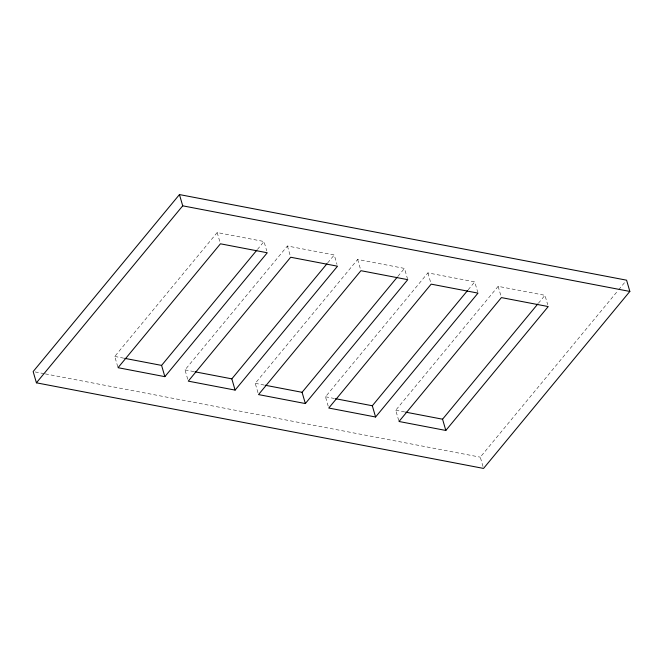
<?xml version="1.0" encoding="UTF-8"?>
<svg xmlns="http://www.w3.org/2000/svg" width="663" height="663" viewBox="0 0 663 663"><rect width="100%" height="100%" fill="white"/><g stroke="black" fill="none" stroke-linecap="round" stroke-linejoin="round"><path stroke-width="0.5" stroke-dasharray="3.31 2.49" d="M117.757 366.755L114.765 356.437L217.174 232.547L263.998 241.514L266.725 250.887M257.435 249.454L263.998 241.514M187.728 379.261L185.002 369.888L287.411 245.998L334.243 254.965L336.961 264.338M327.679 262.904L334.243 254.965M257.973 392.711L255.247 383.338L357.655 259.448L404.48 268.416L407.48 278.725M397.916 276.355L404.48 268.416M328.21 406.162L325.492 396.789L427.9 272.899L474.725 281.858L477.725 292.176M468.161 289.806L474.725 281.858M398.728 420.549L395.736 410.231L498.137 286.341L544.969 295.308L547.696 304.682M538.406 303.248L544.969 295.308M483.012 466.545L480.285 457.172L618.015 290.551M618.67 289.756L625.922 280.979M114.765 356.437L123.732 358.161M185.002 369.888L193.969 371.603M255.247 383.338L264.214 385.054M325.492 396.789L334.459 398.504M395.736 410.231L404.703 411.955M35.18 371.951L44.33 373.708M45.341 373.899L480.285 457.172M498.137 286.341L501.137 296.659M427.9 272.899L430.619 282.272M357.655 259.448L360.655 269.758M287.411 245.998L290.411 256.308M217.174 232.547L220.166 242.865"/><path stroke-width="0.99" d="M179.449 194.574L33.15 371.562L36.415 382.816L483.551 468.426L629.85 291.438L626.585 280.184L179.449 194.574L182.715 205.828L36.415 382.816M164.863 376.659L267.264 252.769L220.439 243.802L118.031 367.692L164.863 376.659L161.59 365.404L256.78 250.249M235.1 390.101L337.508 266.211L290.684 257.244L188.275 381.142L235.1 390.101L231.835 378.855L327.016 263.7M305.345 403.552L407.753 279.662L360.921 270.695L258.52 394.584L305.345 403.552L302.079 392.305L397.261 277.151M375.589 417.002L477.998 293.112L431.165 284.145L328.757 408.035L375.589 417.002L372.316 405.756L467.506 290.593M445.826 430.453L548.235 306.563L501.41 297.596L399.002 421.486L445.826 430.453L442.561 419.198L537.751 304.044M182.715 205.828L629.85 291.438M124.727 358.351L161.59 365.404M194.972 371.794L231.835 378.855M265.208 385.244L302.079 392.305M335.453 398.695L372.316 405.756M405.698 412.146L442.561 419.198"/></g></svg>
